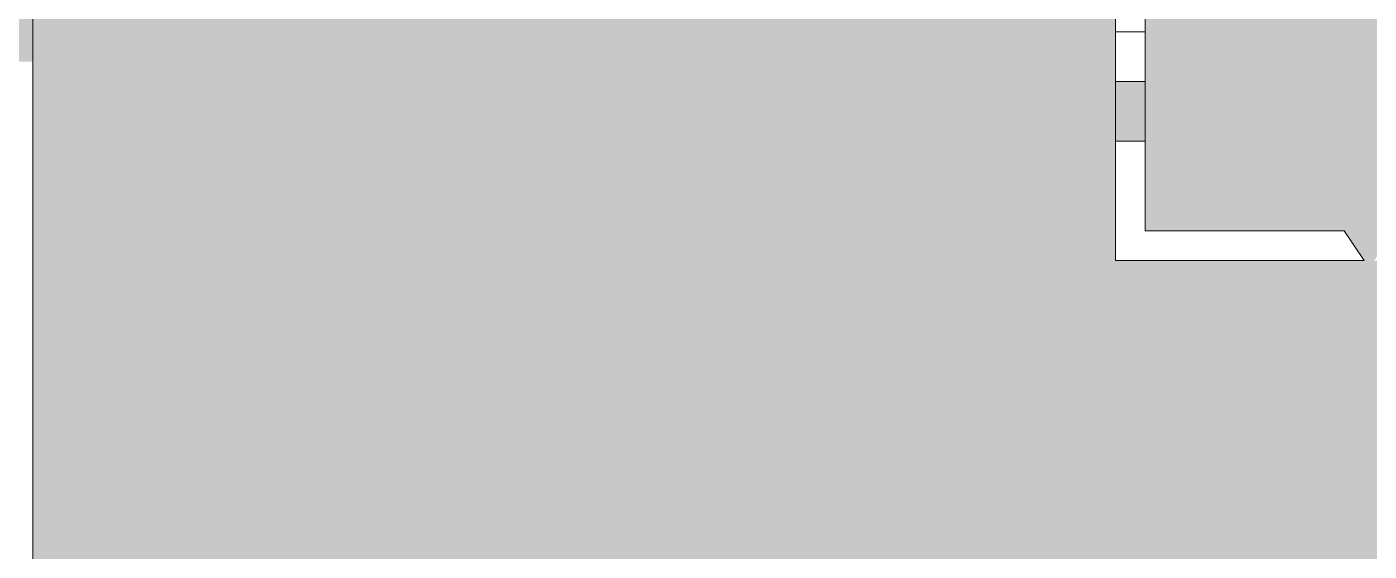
# Model space of a CAD drawing. Header units: millimetres. Extents: x 27500 to 33280, y -10980 to 420.
# Drawn here: x 28994.5 to 29062, y -6177.1 to -6150.8 of the extents above; entities that cross this region are included whole.
import ezdxf

# ---------------------------------------------------------------- set-up
doc = ezdxf.new("R2010")
doc.units = ezdxf.units.MM
for name, color, linetype, lineweight, true_color in [('CQEN_DETAIL', 7, 'Continuous', 5, 0x464d50), ('CQEN_HARDWARE', 7, 'Continuous', 5, 0x848c8f), ('CQEN_PLASTRON', 7, 'Continuous', 5, 0xd2d6d3)]:
    doc.layers.add(name, color=color, linetype=linetype, lineweight=lineweight, true_color=true_color)
doc.layers.add('LAYOUT_PARAMETERS', color=7, linetype='Continuous', plot=False)
doc.styles.add('LAYOUT_CONTACTOR_ARIAL', font='arial.ttf')
doc.styles.get("Standard").update_dxf_attribs({"font": 'arial.ttf'})

# ---------------------------------------------------------------- blocks, each defined once
blk = doc.blocks.new('SX_DYN_PLASTRON_KIT_G001')
at = {"layer": 'CQEN_HARDWARE'}
h = blk.add_hatch(color=256, dxfattribs=at)
h.paths.add_polyline_path([(5.5, 109), (18.712, 109), (18.933, 108.992), (19.153, 108.967), (19.37, 108.927), (19.584, 108.87), (19.793, 108.798), (19.996, 108.711), (20.193, 108.609), (20.381, 108.493), (20.56, 108.363), (20.729, 108.221), (20.887, 108.066), (29.5, 99), (30.4, 99), (30.4, 94), (29.5, 94), (29.5, 54), (30.4, 54), (30.4, 49), (29.5, 49), (20.887, 39.934), (20.729, 39.779), (20.56, 39.637), (20.381, 39.507), (20.193, 39.391), (19.996, 39.289), (19.793, 39.202), (19.584, 39.13), (19.37, 39.073), (19.153, 39.033), (18.933, 39.008), (18.712, 39), (5.5, 39), (5.265, 39.009), (5.031, 39.037), (4.8, 39.083), (4.573, 39.147), (4.352, 39.228), (4.138, 39.327), (3.933, 39.442), (3.737, 39.573), (3.552, 39.719), (3.379, 39.879), (3.219, 40.052), (3.073, 40.237), (2.942, 40.433), (2.827, 40.638), (2.728, 40.852), (2.647, 41.073), (2.583, 41.3), (2.537, 41.531), (2.509, 41.765), (2.5, 42), (2.5, 52.75), (5.397, 52.75), (5.397, 53.5), (4.647, 53.5), (4.647, 63.5), (17, 63.5), (17.235, 63.509), (17.469, 63.537), (17.7, 63.583), (17.927, 63.647), (18.148, 63.728), (18.362, 63.827), (18.567, 63.942), (18.763, 64.073), (18.948, 64.219), (19.121, 64.379), (19.281, 64.552), (19.427, 64.737), (19.558, 64.933), (19.673, 65.138), (19.772, 65.352), (19.853, 65.573), (19.917, 65.8), (19.963, 66.031), (19.991, 66.265), (20, 66.5), (20, 81.5), (19.991, 81.735), (19.963, 81.969), (19.917, 82.2), (19.853, 82.427), (19.772, 82.648), (19.673, 82.862), (19.558, 83.067), (19.427, 83.263), (19.281, 83.448), (19.121, 83.621), (18.948, 83.781), (18.763, 83.927), (18.567, 84.058), (18.362, 84.173), (18.148, 84.272), (17.927, 84.353), (17.7, 84.417), (17.469, 84.463), (17.235, 84.491), (17, 84.5), (4.647, 84.5), (4.647, 94.5), (5.397, 94.5), (5.397, 95.25), (2.5, 95.25), (2.5, 106), (2.509, 106.235), (2.537, 106.469), (2.583, 106.7), (2.647, 106.927), (2.728, 107.148), (2.827, 107.362), (2.942, 107.567), (3.073, 107.763), (3.219, 107.948), (3.379, 108.121), (3.552, 108.281), (3.737, 108.427), (3.933, 108.558), (4.138, 108.673), (4.352, 108.772), (4.573, 108.853), (4.8, 108.917), (5.031, 108.963), (5.265, 108.991)])
h.paths.add_polyline_path([(5.5, 99), (5.514, 98.647), (5.555, 98.296), (5.624, 97.949), (5.72, 97.609), (5.843, 97.278), (5.99, 96.957), (6.163, 96.649), (6.359, 96.355), (6.578, 96.077), (6.818, 95.818), (7.077, 95.578), (7.355, 95.359), (7.649, 95.163), (7.957, 94.99), (8.278, 94.843), (8.609, 94.72), (8.949, 94.624), (9.296, 94.555), (9.647, 94.514), (10, 94.5), (10.353, 94.514), (10.704, 94.555), (11.051, 94.624), (11.391, 94.72), (11.722, 94.843), (12.043, 94.99), (12.351, 95.163), (12.645, 95.359), (12.923, 95.578), (13.182, 95.818), (13.422, 96.077), (13.641, 96.355), (13.837, 96.649), (14.01, 96.957), (14.157, 97.278), (14.28, 97.609), (14.376, 97.949), (14.445, 98.296), (14.486, 98.647), (14.5, 99), (14.486, 99.353), (14.445, 99.704), (14.376, 100.051), (14.28, 100.391), (14.157, 100.722), (14.01, 101.043), (13.837, 101.351), (13.641, 101.645), (13.422, 101.923), (13.182, 102.182), (12.923, 102.422), (12.645, 102.641), (12.351, 102.837), (12.043, 103.01), (11.722, 103.157), (11.391, 103.28), (11.051, 103.376), (10.704, 103.445), (10.353, 103.486), (10, 103.5), (9.647, 103.486), (9.296, 103.445), (8.949, 103.376), (8.609, 103.28), (8.278, 103.157), (7.957, 103.01), (7.649, 102.837), (7.355, 102.641), (7.077, 102.422), (6.818, 102.182), (6.578, 101.923), (6.359, 101.645), (6.163, 101.351), (5.99, 101.043), (5.843, 100.722), (5.72, 100.391), (5.624, 100.051), (5.555, 99.704), (5.514, 99.353)], flags=0)
h.paths.add_polyline_path([(5.5, 49), (5.514, 48.647), (5.555, 48.296), (5.624, 47.949), (5.72, 47.609), (5.843, 47.278), (5.99, 46.957), (6.163, 46.649), (6.359, 46.355), (6.578, 46.077), (6.818, 45.818), (7.077, 45.578), (7.355, 45.359), (7.649, 45.163), (7.957, 44.99), (8.278, 44.843), (8.609, 44.72), (8.949, 44.624), (9.296, 44.555), (9.647, 44.514), (10, 44.5), (10.353, 44.514), (10.704, 44.555), (11.051, 44.624), (11.391, 44.72), (11.722, 44.843), (12.043, 44.99), (12.351, 45.163), (12.645, 45.359), (12.923, 45.578), (13.182, 45.818), (13.422, 46.077), (13.641, 46.355), (13.837, 46.649), (14.01, 46.957), (14.157, 47.278), (14.28, 47.609), (14.376, 47.949), (14.445, 48.296), (14.486, 48.647), (14.5, 49), (14.486, 49.353), (14.445, 49.704), (14.376, 50.051), (14.28, 50.391), (14.157, 50.722), (14.01, 51.043), (13.837, 51.351), (13.641, 51.645), (13.422, 51.923), (13.182, 52.182), (12.923, 52.422), (12.645, 52.641), (12.351, 52.837), (12.043, 53.01), (11.722, 53.157), (11.391, 53.28), (11.051, 53.376), (10.704, 53.445), (10.353, 53.486), (10, 53.5), (9.647, 53.486), (9.296, 53.445), (8.949, 53.376), (8.609, 53.28), (8.278, 53.157), (7.957, 53.01), (7.649, 52.837), (7.355, 52.641), (7.077, 52.422), (6.818, 52.182), (6.578, 51.923), (6.359, 51.645), (6.163, 51.351), (5.99, 51.043), (5.843, 50.722), (5.72, 50.391), (5.624, 50.051), (5.555, 49.704), (5.514, 49.353)], flags=0)
h = blk.add_hatch(color=256, dxfattribs=at)
h.paths.add_polyline_path([(29.5, 99), (20.887, 108.066), (20.729, 108.221), (20.56, 108.363), (20.381, 108.493), (20.193, 108.609), (19.996, 108.711), (19.793, 108.798), (19.584, 108.87), (19.37, 108.927), (19.153, 108.967), (18.933, 108.992), (18.712, 109), (5.5, 109), (5.265, 108.991), (5.031, 108.963), (4.8, 108.917), (4.573, 108.853), (4.352, 108.772), (4.138, 108.673), (3.933, 108.558), (3.737, 108.427), (3.552, 108.281), (3.379, 108.121), (3.219, 107.948), (3.073, 107.763), (2.942, 107.567), (2.827, 107.362), (2.728, 107.148), (2.647, 106.927), (2.583, 106.7), (2.537, 106.469), (2.509, 106.235), (2.5, 106), (2.5, 95.25), (5.397, 95.25), (5.397, 94.5), (4.647, 94.5), (4.647, 84.5), (17, 84.5), (17.235, 84.491), (17.469, 84.463), (17.7, 84.417), (17.927, 84.353), (18.148, 84.272), (18.362, 84.173), (18.567, 84.058), (18.763, 83.927), (18.948, 83.781), (19.121, 83.621), (19.281, 83.448), (19.427, 83.263), (19.558, 83.067), (19.673, 82.862), (19.772, 82.648), (19.853, 82.427), (19.917, 82.2), (19.963, 81.969), (19.991, 81.735), (20, 81.5), (20, 66.5), (19.991, 66.265), (19.963, 66.031), (19.917, 65.8), (19.853, 65.573), (19.772, 65.352), (19.673, 65.138), (19.558, 64.933), (19.427, 64.737), (19.281, 64.552), (19.121, 64.379), (18.948, 64.219), (18.763, 64.073), (18.567, 63.942), (18.362, 63.827), (18.148, 63.728), (17.927, 63.647), (17.7, 63.583), (17.469, 63.537), (17.235, 63.509), (17, 63.5), (4.647, 63.5), (4.647, 53.5), (5.397, 53.5), (5.397, 52.75), (2.5, 52.75), (2.5, 42), (2.509, 41.765), (2.537, 41.531), (2.583, 41.3), (2.647, 41.073), (2.728, 40.852), (2.827, 40.638), (2.942, 40.433), (3.073, 40.237), (3.219, 40.052), (3.379, 39.879), (3.552, 39.719), (3.737, 39.573), (3.933, 39.442), (4.138, 39.327), (4.352, 39.228), (4.573, 39.147), (4.8, 39.083), (5.031, 39.037), (5.265, 39.009), (5.5, 39), (18.712, 39), (18.933, 39.008), (19.153, 39.033), (19.37, 39.073), (19.584, 39.13), (19.793, 39.202), (19.996, 39.289), (20.193, 39.391), (20.381, 39.507), (20.56, 39.637), (20.729, 39.779), (20.887, 39.934), (29.5, 49), (30.4, 49), (30.4, 54), (29.5, 54), (29.5, 94), (30.4, 94), (30.4, 99)])
h.paths.add_polyline_path([(14.5, 99), (14.486, 98.647), (14.445, 98.296), (14.376, 97.949), (14.28, 97.609), (14.157, 97.278), (14.01, 96.957), (13.837, 96.649), (13.641, 96.355), (13.422, 96.077), (13.182, 95.818), (12.923, 95.578), (12.645, 95.359), (12.351, 95.163), (12.043, 94.99), (11.722, 94.843), (11.391, 94.72), (11.051, 94.624), (10.704, 94.555), (10.353, 94.514), (10, 94.5), (9.647, 94.514), (9.296, 94.555), (8.949, 94.624), (8.609, 94.72), (8.278, 94.843), (7.957, 94.99), (7.649, 95.163), (7.355, 95.359), (7.077, 95.578), (6.818, 95.818), (6.578, 96.077), (6.359, 96.355), (6.163, 96.649), (5.99, 96.957), (5.843, 97.278), (5.72, 97.609), (5.624, 97.949), (5.555, 98.296), (5.514, 98.647), (5.5, 99), (5.514, 99.353), (5.555, 99.704), (5.624, 100.051), (5.72, 100.391), (5.843, 100.722), (5.99, 101.043), (6.163, 101.351), (6.359, 101.645), (6.578, 101.923), (6.818, 102.182), (7.077, 102.422), (7.355, 102.641), (7.649, 102.837), (7.957, 103.01), (8.278, 103.157), (8.609, 103.28), (8.949, 103.376), (9.296, 103.445), (9.647, 103.486), (10, 103.5), (10.353, 103.486), (10.704, 103.445), (11.051, 103.376), (11.391, 103.28), (11.722, 103.157), (12.043, 103.01), (12.351, 102.837), (12.645, 102.641), (12.923, 102.422), (13.182, 102.182), (13.422, 101.923), (13.641, 101.645), (13.837, 101.351), (14.01, 101.043), (14.157, 100.722), (14.28, 100.391), (14.376, 100.051), (14.445, 99.704), (14.486, 99.353)], flags=0)
h.paths.add_polyline_path([(14.5, 49), (14.486, 48.647), (14.445, 48.296), (14.376, 47.949), (14.28, 47.609), (14.157, 47.278), (14.01, 46.957), (13.837, 46.649), (13.641, 46.355), (13.422, 46.077), (13.182, 45.818), (12.923, 45.578), (12.645, 45.359), (12.351, 45.163), (12.043, 44.99), (11.722, 44.843), (11.391, 44.72), (11.051, 44.624), (10.704, 44.555), (10.353, 44.514), (10, 44.5), (9.647, 44.514), (9.296, 44.555), (8.949, 44.624), (8.609, 44.72), (8.278, 44.843), (7.957, 44.99), (7.649, 45.163), (7.355, 45.359), (7.077, 45.578), (6.818, 45.818), (6.578, 46.077), (6.359, 46.355), (6.163, 46.649), (5.99, 46.957), (5.843, 47.278), (5.72, 47.609), (5.624, 47.949), (5.555, 48.296), (5.514, 48.647), (5.5, 49), (5.514, 49.353), (5.555, 49.704), (5.624, 50.051), (5.72, 50.391), (5.843, 50.722), (5.99, 51.043), (6.163, 51.351), (6.359, 51.645), (6.578, 51.923), (6.818, 52.182), (7.077, 52.422), (7.355, 52.641), (7.649, 52.837), (7.957, 53.01), (8.278, 53.157), (8.609, 53.28), (8.949, 53.376), (9.296, 53.445), (9.647, 53.486), (10, 53.5), (10.353, 53.486), (10.704, 53.445), (11.051, 53.376), (11.391, 53.28), (11.722, 53.157), (12.043, 53.01), (12.351, 52.837), (12.645, 52.641), (12.923, 52.422), (13.182, 52.182), (13.422, 51.923), (13.641, 51.645), (13.837, 51.351), (14.01, 51.043), (14.157, 50.722), (14.28, 50.391), (14.376, 50.051), (14.445, 49.704), (14.486, 49.353)], flags=0)
for points in [[(32.5, 52), (32.5, 96), (31, 96), (31, 52)], [(880.253, 59.5), (880.253, 56.5), (5.253, 56.5), (5.253, 59.5)], [(880.253, 56.5), (880.253, 59.5), (5.253, 59.5), (5.253, 56.5)], [(31, 59), (32.5, 59), (32.5, 54), (31, 54)], [(6.406, 55), (4.87, 55), (4.87, 54.55), (6.588, 54.55), (6.552, 54.6), (6.519, 54.652), (6.491, 54.706), (6.466, 54.762), (6.445, 54.82), (6.428, 54.879), (6.414, 54.939)], [(13.412, 54.55), (15.13, 54.55), (15.13, 55), (13.594, 55), (13.586, 54.939), (13.572, 54.879), (13.555, 54.82), (13.534, 54.762), (13.509, 54.706), (13.481, 54.652), (13.448, 54.6)], [(5.738, 45.052), (5.738, 52.948), (4.362, 53.8), (4.125, 53.8), (4.125, 44.2), (4.362, 44.2)], [(14.263, 52.948), (14.263, 45.052), (15.638, 44.2), (15.875, 44.2), (15.875, 53.8), (15.638, 53.8)], [(5.738, 52.876), (5.738, 45.124), (3.9, 45.124), (3.9, 52.876)], [(3.9, 52.85), (3.9, 45.15), (5.738, 45.15), (5.738, 52.85)], [(16.1, 52.876), (16.1, 45.124), (14.263, 45.124), (14.263, 52.876)], [(14.263, 52.85), (14.263, 45.15), (16.1, 45.15), (16.1, 52.85)], [(9.731, 51.431), (9.923, 51.444), (10.115, 51.443), (10.306, 51.426), (10.496, 51.395), (10.682, 51.348), (10.864, 51.288), (11.041, 51.213), (11.211, 51.124), (11.374, 51.023), (11.529, 50.909), (11.674, 50.783), (11.809, 50.646), (11.932, 50.499), (12.044, 50.343), (12.143, 50.178), (12.229, 50.007), (12.301, 49.829), (12.359, 49.646), (12.402, 49.458), (12.431, 49.269), (12.444, 49.077), (12.443, 48.885), (12.426, 48.694), (12.395, 48.504), (12.348, 48.318), (12.288, 48.136), (12.213, 47.959), (12.124, 47.789), (12.023, 47.626), (11.909, 47.471), (11.783, 47.326), (11.646, 47.191), (11.499, 47.068), (11.343, 46.956), (11.178, 46.857), (11.007, 46.771), (10.829, 46.699), (10.646, 46.641), (10.458, 46.598), (10.269, 46.569), (10.077, 46.556), (9.885, 46.557), (9.694, 46.574), (9.504, 46.605), (9.318, 46.652), (9.136, 46.712), (8.959, 46.787), (8.789, 46.876), (8.626, 46.977), (8.471, 47.091), (8.326, 47.217), (8.191, 47.354), (8.068, 47.501), (7.956, 47.657), (7.857, 47.822), (7.771, 47.993), (7.699, 48.171), (7.641, 48.354), (7.598, 48.542), (7.569, 48.731), (7.556, 48.923), (7.557, 49.115), (7.574, 49.306), (7.605, 49.496), (7.652, 49.682), (7.712, 49.864), (7.787, 50.041), (7.876, 50.211), (7.977, 50.374), (8.091, 50.529), (8.217, 50.674), (8.354, 50.809), (8.501, 50.932), (8.657, 51.044), (8.822, 51.143), (8.993, 51.229), (9.171, 51.301), (9.354, 51.359), (9.542, 51.402)], [(6.588, 43.45), (4.87, 43.45), (4.87, 43), (6.406, 43), (6.414, 43.061), (6.428, 43.121), (6.445, 43.18), (6.466, 43.238), (6.491, 43.294), (6.519, 43.348), (6.552, 43.4)], [(13.594, 43), (15.13, 43), (15.13, 43.45), (13.412, 43.45), (13.448, 43.4), (13.481, 43.348), (13.509, 43.294), (13.534, 43.238), (13.555, 43.18), (13.572, 43.121), (13.586, 43.061)]]:
    blk.add_hatch(color=256, dxfattribs=at).paths.add_polyline_path(points)
h = blk.add_hatch(color=256, dxfattribs=at)
h.paths.add_polyline_path([(21.253, 85.2), (21.253, 62.8), (21.246, 62.62), (21.225, 62.44), (21.19, 62.263), (21.141, 62.089), (21.078, 61.92), (21.003, 61.756), (20.914, 61.598), (20.814, 61.448), (20.702, 61.306), (20.58, 61.174), (20.447, 61.051), (20.305, 60.939), (20.155, 60.839), (19.997, 60.751), (19.833, 60.675), (19.664, 60.613), (19.49, 60.564), (19.313, 60.528), (19.134, 60.507), (18.953, 60.5), (-4.647, 60.5), (-4.647, 87.5), (18.953, 87.5), (19.134, 87.493), (19.313, 87.472), (19.49, 87.436), (19.664, 87.387), (19.833, 87.325), (19.997, 87.249), (20.155, 87.161), (20.305, 87.061), (20.447, 86.949), (20.58, 86.826), (20.702, 86.694), (20.814, 86.552), (20.914, 86.402), (21.003, 86.244), (21.078, 86.08), (21.141, 85.911), (21.19, 85.737), (21.225, 85.56), (21.246, 85.38)])
h.paths.add_polyline_path([(13.253, 77.5), (12.979, 77.489), (12.706, 77.457), (12.436, 77.403), (12.172, 77.329), (11.914, 77.234), (11.664, 77.119), (11.425, 76.984), (11.196, 76.832), (10.98, 76.661), (10.778, 76.475), (10.592, 76.273), (10.422, 76.057), (10.269, 75.829), (10.135, 75.589), (10.02, 75.339), (9.925, 75.082), (9.85, 74.817), (9.796, 74.548), (9.764, 74.275), (9.753, 74), (9.764, 73.725), (9.796, 73.452), (9.85, 73.183), (9.925, 72.918), (10.02, 72.661), (10.135, 72.411), (10.269, 72.171), (10.422, 71.943), (10.592, 71.727), (10.778, 71.525), (10.98, 71.339), (11.196, 71.168), (11.425, 71.016), (11.664, 70.881), (11.914, 70.766), (12.172, 70.671), (12.436, 70.597), (12.706, 70.543), (12.979, 70.511), (13.253, 70.5), (13.528, 70.511), (13.801, 70.543), (14.07, 70.597), (14.335, 70.671), (14.593, 70.766), (14.842, 70.881), (15.082, 71.016), (15.311, 71.168), (15.526, 71.339), (15.728, 71.525), (15.915, 71.727), (16.085, 71.943), (16.238, 72.171), (16.372, 72.411), (16.487, 72.661), (16.582, 72.918), (16.657, 73.183), (16.71, 73.452), (16.743, 73.725), (16.753, 74), (16.743, 74.275), (16.71, 74.548), (16.657, 74.817), (16.582, 75.082), (16.487, 75.339), (16.372, 75.589), (16.238, 75.829), (16.085, 76.057), (15.915, 76.273), (15.728, 76.475), (15.526, 76.661), (15.311, 76.832), (15.082, 76.984), (14.842, 77.119), (14.593, 77.234), (14.335, 77.329), (14.07, 77.403), (13.801, 77.457), (13.528, 77.489)], flags=0)
h = blk.add_hatch(color=256, dxfattribs=at)
h.paths.add_polyline_path([(-4.647, 60.5), (18.953, 60.5), (19.134, 60.507), (19.313, 60.528), (19.49, 60.564), (19.664, 60.613), (19.833, 60.675), (19.997, 60.751), (20.155, 60.839), (20.305, 60.939), (20.447, 61.051), (20.58, 61.174), (20.702, 61.306), (20.814, 61.448), (20.914, 61.598), (21.003, 61.756), (21.078, 61.92), (21.141, 62.089), (21.19, 62.263), (21.225, 62.44), (21.246, 62.62), (21.253, 62.8), (21.253, 85.2), (21.246, 85.38), (21.225, 85.56), (21.19, 85.737), (21.141, 85.911), (21.078, 86.08), (21.003, 86.244), (20.914, 86.402), (20.814, 86.552), (20.702, 86.694), (20.58, 86.826), (20.447, 86.949), (20.305, 87.061), (20.155, 87.161), (19.997, 87.249), (19.833, 87.325), (19.664, 87.387), (19.49, 87.436), (19.313, 87.472), (19.134, 87.493), (18.953, 87.5), (-4.647, 87.5)])
h.paths.add_polyline_path([(13.253, 77.5), (13.528, 77.489), (13.801, 77.457), (14.07, 77.403), (14.335, 77.329), (14.593, 77.234), (14.842, 77.119), (15.082, 76.984), (15.311, 76.832), (15.526, 76.661), (15.728, 76.475), (15.915, 76.273), (16.085, 76.057), (16.238, 75.829), (16.372, 75.589), (16.487, 75.339), (16.582, 75.082), (16.657, 74.817), (16.71, 74.548), (16.743, 74.275), (16.753, 74), (16.743, 73.725), (16.71, 73.452), (16.657, 73.183), (16.582, 72.918), (16.487, 72.661), (16.372, 72.411), (16.238, 72.171), (16.085, 71.943), (15.915, 71.727), (15.728, 71.525), (15.526, 71.339), (15.311, 71.168), (15.082, 71.016), (14.842, 70.881), (14.593, 70.766), (14.335, 70.671), (14.07, 70.597), (13.801, 70.543), (13.528, 70.511), (13.253, 70.5), (12.979, 70.511), (12.706, 70.543), (12.436, 70.597), (12.172, 70.671), (11.914, 70.766), (11.664, 70.881), (11.425, 71.016), (11.196, 71.168), (10.98, 71.339), (10.778, 71.525), (10.592, 71.727), (10.422, 71.943), (10.269, 72.171), (10.135, 72.411), (10.02, 72.661), (9.925, 72.918), (9.85, 73.183), (9.796, 73.452), (9.764, 73.725), (9.753, 74), (9.764, 74.275), (9.796, 74.548), (9.85, 74.817), (9.925, 75.082), (10.02, 75.339), (10.135, 75.589), (10.269, 75.829), (10.422, 76.057), (10.592, 76.273), (10.778, 76.475), (10.98, 76.661), (11.196, 76.832), (11.425, 76.984), (11.664, 77.119), (11.914, 77.234), (12.172, 77.329), (12.436, 77.403), (12.706, 77.457), (12.979, 77.489)], flags=0)
h = blk.add_hatch(color=256, dxfattribs=at)
h.paths.add_polyline_path([(10.635, 43.25), (11.085, 43.318), (11.527, 43.42), (11.96, 43.557), (12.381, 43.728), (12.787, 43.931), (13.177, 44.165), (13.546, 44.429), (13.894, 44.722), (14.217, 45.04), (14.515, 45.383), (14.785, 45.749), (15.025, 46.134), (15.235, 46.537), (15.412, 46.956), (15.555, 47.387), (15.665, 47.827), (15.739, 48.276), (15.779, 48.728), (15.782, 49.182), (15.75, 49.635), (15.682, 50.085), (15.58, 50.527), (15.443, 50.96), (15.272, 51.381), (15.069, 51.787), (14.835, 52.177), (14.571, 52.546), (14.278, 52.894), (13.96, 53.217), (13.617, 53.515), (13.251, 53.785), (12.866, 54.025), (12.463, 54.235), (12.044, 54.412), (11.613, 54.555), (11.173, 54.665), (10.724, 54.739), (10.272, 54.779), (9.818, 54.782), (9.365, 54.75), (8.915, 54.682), (8.473, 54.58), (8.04, 54.443), (7.619, 54.272), (7.213, 54.069), (6.823, 53.835), (6.454, 53.571), (6.106, 53.278), (5.783, 52.96), (5.485, 52.617), (5.215, 52.251), (4.975, 51.866), (4.765, 51.463), (4.588, 51.044), (4.445, 50.613), (4.335, 50.173), (4.261, 49.724), (4.221, 49.272), (4.218, 48.818), (4.25, 48.365), (4.318, 47.915), (4.42, 47.473), (4.557, 47.04), (4.728, 46.619), (4.931, 46.213), (5.165, 45.823), (5.429, 45.454), (5.722, 45.106), (6.04, 44.783), (6.383, 44.485), (6.749, 44.215), (7.134, 43.975), (7.537, 43.765), (7.956, 43.588), (8.387, 43.445), (8.827, 43.335), (9.276, 43.261), (9.728, 43.221), (10.182, 43.218)])
h.paths.add_polyline_path([(12.783, 49.308), (12.774, 49.261), (12.739, 49.21), (12.682, 49.156), (12.607, 49.097), (12.518, 49.033), (12.418, 48.964), (12.311, 48.888), (12.2, 48.807), (12.09, 48.719), (11.984, 48.624), (11.886, 48.521), (11.8, 48.41), (11.729, 48.291), (11.677, 48.164), (11.643, 48.029), (11.625, 47.889), (11.62, 47.747), (11.624, 47.605), (11.636, 47.465), (11.652, 47.331), (11.669, 47.204), (11.686, 47.087), (11.697, 46.982), (11.702, 46.892), (11.697, 46.819), (11.678, 46.767), (11.645, 46.736), (11.594, 46.728), (11.528, 46.739), (11.448, 46.765), (11.355, 46.805), (11.252, 46.853), (11.139, 46.906), (11.017, 46.962), (10.89, 47.016), (10.757, 47.065), (10.62, 47.106), (10.482, 47.135), (10.343, 47.149), (10.205, 47.145), (10.069, 47.119), (9.937, 47.075), (9.808, 47.016), (9.684, 46.947), (9.565, 46.87), (9.452, 46.789), (9.346, 46.708), (9.247, 46.631), (9.157, 46.562), (9.075, 46.503), (9.002, 46.46), (8.94, 46.434), (8.889, 46.431), (8.85, 46.454), (8.82, 46.502), (8.799, 46.571), (8.784, 46.66), (8.773, 46.765), (8.763, 46.883), (8.752, 47.011), (8.738, 47.145), (8.719, 47.284), (8.693, 47.424), (8.657, 47.561), (8.609, 47.694), (8.546, 47.818), (8.468, 47.931), (8.372, 48.032), (8.264, 48.121), (8.146, 48.2), (8.022, 48.269), (7.895, 48.331), (7.77, 48.387), (7.649, 48.437), (7.536, 48.482), (7.434, 48.525), (7.348, 48.566), (7.281, 48.607), (7.236, 48.649), (7.217, 48.692), (7.226, 48.739), (7.261, 48.79), (7.318, 48.844), (7.393, 48.903), (7.482, 48.967), (7.582, 49.036), (7.689, 49.112), (7.8, 49.193), (7.91, 49.281), (8.016, 49.376), (8.114, 49.479), (8.2, 49.59), (8.271, 49.709), (8.323, 49.836), (8.357, 49.971), (8.375, 50.111), (8.38, 50.253), (8.376, 50.395), (8.364, 50.535), (8.348, 50.669), (8.331, 50.796), (8.314, 50.913), (8.303, 51.018), (8.298, 51.108), (8.303, 51.181), (8.322, 51.233), (8.355, 51.264), (8.406, 51.272), (8.472, 51.261), (8.552, 51.235), (8.645, 51.195), (8.748, 51.147), (8.861, 51.094), (8.983, 51.038), (9.11, 50.984), (9.243, 50.935), (9.38, 50.894), (9.518, 50.865), (9.657, 50.851), (9.795, 50.855), (9.931, 50.881), (10.063, 50.925), (10.192, 50.984), (10.316, 51.053), (10.435, 51.13), (10.548, 51.211), (10.654, 51.292), (10.753, 51.369), (10.843, 51.438), (10.925, 51.497), (10.998, 51.54), (11.06, 51.566), (11.111, 51.569), (11.15, 51.546), (11.18, 51.498), (11.201, 51.429), (11.216, 51.34), (11.227, 51.235), (11.237, 51.117), (11.248, 50.989), (11.262, 50.855), (11.281, 50.716), (11.307, 50.576), (11.343, 50.439), (11.391, 50.306), (11.454, 50.182), (11.532, 50.069), (11.628, 49.968), (11.736, 49.879), (11.854, 49.8), (11.978, 49.731), (12.105, 49.669), (12.23, 49.613), (12.351, 49.563), (12.464, 49.518), (12.566, 49.475), (12.652, 49.434), (12.719, 49.393), (12.764, 49.351)], flags=0)
h = blk.add_hatch(color=256, dxfattribs=at)
h.paths.add_polyline_path([(6.705, 43.575), (4.87, 43.575), (4.87, 43.705), (4.868, 43.744), (4.864, 43.782), (4.856, 43.82), (4.846, 43.857), (4.833, 43.894), (4.817, 43.929), (4.798, 43.963), (4.776, 43.995), (4.752, 44.025), (4.726, 44.054), (4.698, 44.08), (4.668, 44.104), (4.636, 44.126), (4.602, 44.145), (4.567, 44.161), (4.531, 44.175), (4.494, 44.186), (4.456, 44.193), (4.417, 44.198), (4.417, 53.802), (4.456, 53.807), (4.494, 53.814), (4.531, 53.825), (4.567, 53.839), (4.602, 53.855), (4.636, 53.874), (4.668, 53.896), (4.698, 53.92), (4.726, 53.946), (4.752, 53.975), (4.776, 54.005), (4.798, 54.037), (4.817, 54.071), (4.833, 54.106), (4.846, 54.143), (4.856, 54.18), (4.864, 54.218), (4.868, 54.256), (4.87, 54.295), (4.87, 54.425), (6.705, 54.425), (6.755, 54.384), (6.808, 54.346), (6.864, 54.313), (6.922, 54.283), (6.982, 54.258), (7.043, 54.237), (7.106, 54.221), (7.17, 54.209), (7.235, 54.202), (7.3, 54.2), (7.369, 54.203), (7.438, 54.211), (7.505, 54.224), (7.572, 54.242), (7.637, 54.265), (7.7, 54.294), (7.761, 54.327), (7.819, 54.364), (7.873, 54.406), (7.925, 54.452), (7.973, 54.502), (8.017, 54.555), (8.056, 54.612), (8.091, 54.671), (8.122, 54.733), (8.137, 54.764), (8.155, 54.794), (8.175, 54.822), (8.197, 54.849), (8.22, 54.874), (8.246, 54.897), (8.274, 54.918), (8.303, 54.937), (8.333, 54.953), (8.364, 54.967), (8.397, 54.979), (8.43, 54.988), (8.464, 54.995), (8.498, 54.999), (8.533, 55), (11.467, 55), (11.502, 54.999), (11.536, 54.995), (11.57, 54.988), (11.603, 54.979), (11.636, 54.967), (11.667, 54.953), (11.697, 54.937), (11.726, 54.918), (11.754, 54.897), (11.78, 54.874), (11.803, 54.849), (11.825, 54.822), (11.845, 54.794), (11.863, 54.764), (11.878, 54.733), (11.909, 54.671), (11.944, 54.612), (11.983, 54.555), (12.027, 54.502), (12.075, 54.452), (12.127, 54.406), (12.181, 54.364), (12.239, 54.327), (12.3, 54.294), (12.363, 54.265), (12.428, 54.242), (12.495, 54.224), (12.562, 54.211), (12.631, 54.203), (12.7, 54.2), (12.765, 54.202), (12.83, 54.209), (12.894, 54.221), (12.957, 54.237), (13.018, 54.258), (13.078, 54.283), (13.136, 54.313), (13.192, 54.346), (13.245, 54.384), (13.295, 54.425), (15.13, 54.425), (15.13, 54.295), (15.132, 54.256), (15.136, 54.218), (15.144, 54.18), (15.154, 54.143), (15.167, 54.106), (15.183, 54.071), (15.202, 54.037), (15.224, 54.005), (15.248, 53.975), (15.274, 53.946), (15.302, 53.92), (15.332, 53.896), (15.364, 53.874), (15.398, 53.855), (15.433, 53.839), (15.469, 53.825), (15.506, 53.814), (15.544, 53.807), (15.583, 53.802), (15.583, 44.198), (15.544, 44.193), (15.506, 44.186), (15.469, 44.175), (15.433, 44.161), (15.398, 44.145), (15.364, 44.126), (15.332, 44.104), (15.302, 44.08), (15.274, 44.054), (15.248, 44.025), (15.224, 43.995), (15.202, 43.963), (15.183, 43.929), (15.167, 43.894), (15.154, 43.857), (15.144, 43.82), (15.136, 43.782), (15.132, 43.744), (15.13, 43.705), (15.13, 43.575), (13.295, 43.575), (13.241, 43.619), (13.183, 43.659), (13.122, 43.695), (13.059, 43.725), (12.994, 43.751), (12.926, 43.771), (12.858, 43.786), (12.788, 43.796), (12.718, 43.8), (12.648, 43.798), (12.578, 43.792), (12.509, 43.779), (12.441, 43.762), (12.374, 43.739), (12.31, 43.711), (12.248, 43.678), (12.188, 43.64), (12.132, 43.598), (12.079, 43.552), (12.031, 43.501), (11.986, 43.447), (11.945, 43.39), (11.909, 43.33), (11.878, 43.267), (11.863, 43.236), (11.845, 43.206), (11.825, 43.178), (11.803, 43.151), (11.78, 43.126), (11.754, 43.103), (11.726, 43.082), (11.697, 43.063), (11.667, 43.047), (11.636, 43.033), (11.603, 43.021), (11.57, 43.012), (11.536, 43.005), (11.502, 43.001), (11.467, 43), (8.533, 43), (8.498, 43.001), (8.464, 43.005), (8.43, 43.012), (8.397, 43.021), (8.364, 43.033), (8.333, 43.047), (8.303, 43.063), (8.274, 43.082), (8.246, 43.103), (8.22, 43.126), (8.197, 43.151), (8.175, 43.178), (8.155, 43.206), (8.137, 43.236), (8.122, 43.267), (8.091, 43.33), (8.055, 43.39), (8.014, 43.447), (7.969, 43.501), (7.921, 43.552), (7.868, 43.598), (7.812, 43.64), (7.752, 43.678), (7.69, 43.711), (7.626, 43.739), (7.559, 43.762), (7.491, 43.779), (7.422, 43.792), (7.352, 43.798), (7.282, 43.8), (7.212, 43.796), (7.142, 43.786), (7.074, 43.771), (7.006, 43.751), (6.941, 43.725), (6.878, 43.695), (6.817, 43.659), (6.759, 43.619)])
h.paths.add_polyline_path([(10, 52.3), (9.741, 52.29), (9.484, 52.259), (9.23, 52.209), (8.98, 52.138), (8.737, 52.049), (8.502, 51.94), (8.276, 51.814), (8.06, 51.67), (7.857, 51.509), (7.667, 51.333), (7.491, 51.143), (7.33, 50.94), (7.186, 50.724), (7.06, 50.498), (6.951, 50.263), (6.862, 50.02), (6.791, 49.77), (6.741, 49.516), (6.71, 49.259), (6.7, 49), (6.71, 48.741), (6.741, 48.484), (6.791, 48.23), (6.862, 47.98), (6.951, 47.737), (7.06, 47.502), (7.186, 47.276), (7.33, 47.06), (7.491, 46.857), (7.667, 46.667), (7.857, 46.491), (8.06, 46.33), (8.276, 46.186), (8.502, 46.06), (8.737, 45.951), (8.98, 45.862), (9.23, 45.791), (9.484, 45.741), (9.741, 45.71), (10, 45.7), (10.259, 45.71), (10.516, 45.741), (10.77, 45.791), (11.02, 45.862), (11.263, 45.951), (11.498, 46.06), (11.724, 46.186), (11.94, 46.33), (12.143, 46.491), (12.333, 46.667), (12.509, 46.857), (12.67, 47.06), (12.814, 47.276), (12.94, 47.502), (13.049, 47.737), (13.138, 47.98), (13.209, 48.23), (13.259, 48.484), (13.29, 48.741), (13.3, 49), (13.29, 49.259), (13.259, 49.516), (13.209, 49.77), (13.138, 50.02), (13.049, 50.263), (12.94, 50.498), (12.814, 50.724), (12.67, 50.94), (12.509, 51.143), (12.333, 51.333), (12.143, 51.509), (11.94, 51.67), (11.724, 51.814), (11.498, 51.94), (11.263, 52.049), (11.02, 52.138), (10.77, 52.209), (10.516, 52.259), (10.259, 52.29)], flags=0)
h = blk.add_hatch(color=256, dxfattribs=at)
h.paths.add_polyline_path([(4.417, 44.198), (4.456, 44.193), (4.494, 44.186), (4.531, 44.175), (4.567, 44.161), (4.602, 44.145), (4.636, 44.126), (4.668, 44.104), (4.698, 44.08), (4.726, 44.054), (4.752, 44.025), (4.776, 43.995), (4.798, 43.963), (4.817, 43.929), (4.833, 43.894), (4.846, 43.857), (4.856, 43.82), (4.864, 43.782), (4.868, 43.744), (4.87, 43.705), (4.87, 43.575), (6.705, 43.575), (6.759, 43.619), (6.817, 43.659), (6.878, 43.695), (6.941, 43.725), (7.006, 43.751), (7.074, 43.771), (7.142, 43.786), (7.212, 43.796), (7.282, 43.8), (7.352, 43.798), (7.422, 43.792), (7.491, 43.779), (7.559, 43.762), (7.626, 43.739), (7.69, 43.711), (7.752, 43.678), (7.812, 43.64), (7.868, 43.598), (7.921, 43.552), (7.969, 43.501), (8.014, 43.447), (8.055, 43.39), (8.091, 43.33), (8.122, 43.267), (8.137, 43.236), (8.155, 43.206), (8.175, 43.178), (8.197, 43.151), (8.22, 43.126), (8.246, 43.103), (8.274, 43.082), (8.303, 43.063), (8.333, 43.047), (8.364, 43.033), (8.397, 43.021), (8.43, 43.012), (8.464, 43.005), (8.498, 43.001), (8.533, 43), (11.467, 43), (11.502, 43.001), (11.536, 43.005), (11.57, 43.012), (11.603, 43.021), (11.636, 43.033), (11.667, 43.047), (11.697, 43.063), (11.726, 43.082), (11.754, 43.103), (11.78, 43.126), (11.803, 43.151), (11.825, 43.178), (11.845, 43.206), (11.863, 43.236), (11.878, 43.267), (11.909, 43.33), (11.945, 43.39), (11.986, 43.447), (12.031, 43.501), (12.079, 43.552), (12.132, 43.598), (12.188, 43.64), (12.248, 43.678), (12.31, 43.711), (12.374, 43.739), (12.441, 43.762), (12.509, 43.779), (12.578, 43.792), (12.648, 43.798), (12.718, 43.8), (12.788, 43.796), (12.858, 43.786), (12.926, 43.771), (12.994, 43.751), (13.059, 43.725), (13.122, 43.695), (13.183, 43.659), (13.241, 43.619), (13.295, 43.575), (15.13, 43.575), (15.13, 43.705), (15.132, 43.744), (15.136, 43.782), (15.144, 43.82), (15.154, 43.857), (15.167, 43.894), (15.183, 43.929), (15.202, 43.963), (15.224, 43.995), (15.248, 44.025), (15.274, 44.054), (15.302, 44.08), (15.332, 44.104), (15.364, 44.126), (15.398, 44.145), (15.433, 44.161), (15.469, 44.175), (15.506, 44.186), (15.544, 44.193), (15.583, 44.198), (15.583, 53.802), (15.544, 53.807), (15.506, 53.814), (15.469, 53.825), (15.433, 53.839), (15.398, 53.855), (15.364, 53.874), (15.332, 53.896), (15.302, 53.92), (15.274, 53.946), (15.248, 53.975), (15.224, 54.005), (15.202, 54.037), (15.183, 54.071), (15.167, 54.106), (15.154, 54.143), (15.144, 54.18), (15.136, 54.218), (15.132, 54.256), (15.13, 54.295), (15.13, 54.425), (13.295, 54.425), (13.245, 54.384), (13.192, 54.346), (13.136, 54.313), (13.078, 54.283), (13.018, 54.258), (12.957, 54.237), (12.894, 54.221), (12.83, 54.209), (12.765, 54.202), (12.7, 54.2), (12.631, 54.203), (12.562, 54.211), (12.495, 54.224), (12.428, 54.242), (12.363, 54.265), (12.3, 54.294), (12.239, 54.327), (12.181, 54.364), (12.127, 54.406), (12.075, 54.452), (12.027, 54.502), (11.983, 54.555), (11.944, 54.612), (11.909, 54.671), (11.878, 54.733), (11.863, 54.764), (11.845, 54.794), (11.825, 54.822), (11.803, 54.849), (11.78, 54.874), (11.754, 54.897), (11.726, 54.918), (11.697, 54.937), (11.667, 54.953), (11.636, 54.967), (11.603, 54.979), (11.57, 54.988), (11.536, 54.995), (11.502, 54.999), (11.467, 55), (8.533, 55), (8.498, 54.999), (8.464, 54.995), (8.43, 54.988), (8.397, 54.979), (8.364, 54.967), (8.333, 54.953), (8.303, 54.937), (8.274, 54.918), (8.246, 54.897), (8.22, 54.874), (8.197, 54.849), (8.175, 54.822), (8.155, 54.794), (8.137, 54.764), (8.122, 54.733), (8.091, 54.671), (8.056, 54.612), (8.017, 54.555), (7.973, 54.502), (7.925, 54.452), (7.873, 54.406), (7.819, 54.364), (7.761, 54.327), (7.7, 54.294), (7.637, 54.265), (7.572, 54.242), (7.505, 54.224), (7.438, 54.211), (7.369, 54.203), (7.3, 54.2), (7.235, 54.202), (7.17, 54.209), (7.106, 54.221), (7.043, 54.237), (6.982, 54.258), (6.922, 54.283), (6.864, 54.313), (6.808, 54.346), (6.755, 54.384), (6.705, 54.425), (4.87, 54.425), (4.87, 54.295), (4.868, 54.256), (4.864, 54.218), (4.856, 54.18), (4.846, 54.143), (4.833, 54.106), (4.817, 54.071), (4.798, 54.037), (4.776, 54.005), (4.752, 53.975), (4.726, 53.946), (4.698, 53.92), (4.668, 53.896), (4.636, 53.874), (4.602, 53.855), (4.567, 53.839), (4.531, 53.825), (4.494, 53.814), (4.456, 53.807), (4.417, 53.802)])
h.paths.add_polyline_path([(10, 45.7), (9.741, 45.71), (9.484, 45.741), (9.23, 45.791), (8.98, 45.862), (8.737, 45.951), (8.502, 46.06), (8.276, 46.186), (8.06, 46.33), (7.857, 46.491), (7.667, 46.667), (7.491, 46.857), (7.33, 47.06), (7.186, 47.276), (7.06, 47.502), (6.951, 47.737), (6.862, 47.98), (6.791, 48.23), (6.741, 48.484), (6.71, 48.741), (6.7, 49), (6.71, 49.259), (6.741, 49.516), (6.791, 49.77), (6.862, 50.02), (6.951, 50.263), (7.06, 50.498), (7.186, 50.724), (7.33, 50.94), (7.491, 51.143), (7.667, 51.333), (7.857, 51.509), (8.06, 51.67), (8.276, 51.814), (8.502, 51.94), (8.737, 52.049), (8.98, 52.138), (9.23, 52.209), (9.484, 52.259), (9.741, 52.29), (10, 52.3), (10.259, 52.29), (10.516, 52.259), (10.77, 52.209), (11.02, 52.138), (11.263, 52.049), (11.498, 51.94), (11.724, 51.814), (11.94, 51.67), (12.143, 51.509), (12.333, 51.333), (12.509, 51.143), (12.67, 50.94), (12.814, 50.724), (12.94, 50.498), (13.049, 50.263), (13.138, 50.02), (13.209, 49.77), (13.259, 49.516), (13.29, 49.259), (13.3, 49), (13.29, 48.741), (13.259, 48.484), (13.209, 48.23), (13.138, 47.98), (13.049, 47.737), (12.94, 47.502), (12.814, 47.276), (12.67, 47.06), (12.509, 46.857), (12.333, 46.667), (12.143, 46.491), (11.94, 46.33), (11.724, 46.186), (11.498, 46.06), (11.263, 45.951), (11.02, 45.862), (10.77, 45.791), (10.516, 45.741), (10.259, 45.71)], flags=0)
h = blk.add_hatch(color=256, dxfattribs=at)
h.paths.add_polyline_path([(4.308, 44.987), (4.308, 53.013), (4.321, 53.084), (4.339, 53.153), (4.363, 53.221), (4.392, 53.286), (4.426, 53.349), (4.465, 53.409), (4.509, 53.466), (4.557, 53.519), (4.609, 53.569), (4.665, 53.613), (4.724, 53.654), (4.786, 53.689), (4.851, 53.72), (4.918, 53.745), (4.987, 53.764), (5.057, 53.779), (5.128, 53.787), (5.2, 53.79), (14.8, 53.79), (14.872, 53.787), (14.943, 53.779), (15.013, 53.764), (15.082, 53.745), (15.149, 53.72), (15.214, 53.689), (15.276, 53.654), (15.335, 53.613), (15.391, 53.569), (15.443, 53.519), (15.491, 53.466), (15.535, 53.409), (15.574, 53.349), (15.608, 53.286), (15.637, 53.221), (15.661, 53.153), (15.679, 53.084), (15.692, 53.013), (15.692, 44.987), (15.679, 44.916), (15.661, 44.847), (15.637, 44.779), (15.608, 44.714), (15.574, 44.651), (15.535, 44.591), (15.491, 44.534), (15.443, 44.481), (15.391, 44.431), (15.335, 44.387), (15.276, 44.346), (15.214, 44.311), (15.149, 44.28), (15.082, 44.255), (15.013, 44.236), (14.943, 44.221), (14.872, 44.213), (14.8, 44.21), (5.2, 44.21), (5.128, 44.213), (5.057, 44.221), (4.987, 44.236), (4.918, 44.255), (4.851, 44.28), (4.786, 44.311), (4.724, 44.346), (4.665, 44.387), (4.609, 44.431), (4.557, 44.481), (4.509, 44.534), (4.465, 44.591), (4.426, 44.651), (4.392, 44.714), (4.363, 44.779), (4.339, 44.847), (4.321, 44.916)])
h.paths.add_polyline_path([(10, 46.042), (10.232, 46.051), (10.463, 46.078), (10.691, 46.123), (10.914, 46.186), (11.132, 46.267), (11.343, 46.364), (11.546, 46.477), (11.739, 46.607), (11.921, 46.75), (12.092, 46.908), (12.25, 47.079), (12.393, 47.261), (12.523, 47.454), (12.636, 47.657), (12.733, 47.868), (12.814, 48.086), (12.877, 48.309), (12.922, 48.537), (12.949, 48.768), (12.959, 49), (12.949, 49.232), (12.922, 49.463), (12.877, 49.691), (12.814, 49.914), (12.733, 50.132), (12.636, 50.343), (12.523, 50.546), (12.393, 50.739), (12.25, 50.921), (12.092, 51.092), (11.921, 51.25), (11.739, 51.393), (11.546, 51.523), (11.343, 51.636), (11.132, 51.733), (10.914, 51.814), (10.691, 51.877), (10.463, 51.922), (10.232, 51.949), (10, 51.959), (9.768, 51.949), (9.537, 51.922), (9.309, 51.877), (9.086, 51.814), (8.868, 51.733), (8.657, 51.636), (8.454, 51.523), (8.261, 51.393), (8.079, 51.25), (7.908, 51.092), (7.75, 50.921), (7.607, 50.739), (7.477, 50.546), (7.364, 50.343), (7.267, 50.132), (7.186, 49.914), (7.123, 49.691), (7.078, 49.463), (7.051, 49.232), (7.042, 49), (7.051, 48.768), (7.078, 48.537), (7.123, 48.309), (7.186, 48.086), (7.267, 47.868), (7.364, 47.657), (7.477, 47.454), (7.607, 47.261), (7.75, 47.079), (7.908, 46.908), (8.079, 46.75), (8.261, 46.607), (8.454, 46.477), (8.657, 46.364), (8.868, 46.267), (9.086, 46.186), (9.309, 46.123), (9.537, 46.078), (9.768, 46.051)], flags=0)
h = blk.add_hatch(color=256, dxfattribs=at)
h.paths.add_polyline_path([(5.2, 53.79), (5.128, 53.787), (5.057, 53.779), (4.987, 53.764), (4.918, 53.745), (4.85, 53.719), (4.785, 53.689), (4.723, 53.653), (4.664, 53.613), (5.738, 52.948), (5.738, 45.052), (4.664, 44.387), (4.723, 44.347), (4.785, 44.311), (4.85, 44.281), (4.918, 44.255), (4.987, 44.236), (5.057, 44.221), (5.128, 44.213), (5.2, 44.21), (14.8, 44.21), (14.872, 44.213), (14.943, 44.221), (15.013, 44.236), (15.082, 44.255), (15.15, 44.281), (15.215, 44.311), (15.277, 44.347), (15.336, 44.387), (14.263, 45.052), (14.263, 52.948), (15.336, 53.613), (15.277, 53.653), (15.215, 53.689), (15.15, 53.719), (15.082, 53.745), (15.013, 53.764), (14.943, 53.779), (14.872, 53.787), (14.8, 53.79)])
h.paths.add_polyline_path([(10, 51.959), (10.232, 51.949), (10.463, 51.922), (10.691, 51.877), (10.914, 51.814), (11.132, 51.733), (11.343, 51.636), (11.546, 51.523), (11.739, 51.393), (11.921, 51.25), (12.092, 51.092), (12.25, 50.921), (12.393, 50.739), (12.523, 50.546), (12.636, 50.343), (12.733, 50.132), (12.814, 49.914), (12.877, 49.691), (12.922, 49.463), (12.949, 49.232), (12.959, 49), (12.949, 48.768), (12.922, 48.537), (12.877, 48.309), (12.814, 48.086), (12.733, 47.868), (12.636, 47.657), (12.523, 47.454), (12.393, 47.261), (12.25, 47.079), (12.092, 46.908), (11.921, 46.75), (11.739, 46.607), (11.546, 46.477), (11.343, 46.364), (11.132, 46.267), (10.914, 46.186), (10.691, 46.123), (10.463, 46.078), (10.232, 46.051), (10, 46.042), (9.768, 46.051), (9.537, 46.078), (9.309, 46.123), (9.086, 46.186), (8.868, 46.267), (8.657, 46.364), (8.454, 46.477), (8.261, 46.607), (8.079, 46.75), (7.908, 46.908), (7.75, 47.079), (7.607, 47.261), (7.477, 47.454), (7.364, 47.657), (7.267, 47.868), (7.186, 48.086), (7.123, 48.309), (7.078, 48.537), (7.051, 48.768), (7.042, 49), (7.051, 49.232), (7.078, 49.463), (7.123, 49.691), (7.186, 49.914), (7.267, 50.132), (7.364, 50.343), (7.477, 50.546), (7.607, 50.739), (7.75, 50.921), (7.908, 51.092), (8.079, 51.25), (8.261, 51.393), (8.454, 51.523), (8.657, 51.636), (8.868, 51.733), (9.086, 51.814), (9.309, 51.877), (9.537, 51.922), (9.768, 51.949)], flags=0)
h = blk.add_hatch(color=256, dxfattribs=at)
h.paths.add_polyline_path([(7.217, 48.692), (7.236, 48.649), (7.281, 48.607), (7.348, 48.566), (7.434, 48.525), (7.536, 48.482), (7.649, 48.437), (7.77, 48.387), (7.895, 48.331), (8.022, 48.269), (8.146, 48.2), (8.264, 48.121), (8.372, 48.032), (8.468, 47.931), (8.546, 47.818), (8.609, 47.694), (8.657, 47.561), (8.693, 47.424), (8.719, 47.284), (8.738, 47.145), (8.752, 47.011), (8.763, 46.883), (8.773, 46.765), (8.784, 46.66), (8.799, 46.571), (8.82, 46.502), (8.85, 46.454), (8.889, 46.431), (8.94, 46.434), (9.002, 46.46), (9.075, 46.503), (9.157, 46.562), (9.247, 46.631), (9.346, 46.708), (9.452, 46.789), (9.565, 46.87), (9.684, 46.947), (9.808, 47.016), (9.937, 47.075), (10.069, 47.119), (10.205, 47.145), (10.343, 47.149), (10.482, 47.135), (10.62, 47.106), (10.757, 47.065), (10.89, 47.016), (11.017, 46.962), (11.139, 46.906), (11.252, 46.853), (11.355, 46.805), (11.448, 46.765), (11.528, 46.739), (11.594, 46.728), (11.645, 46.736), (11.678, 46.767), (11.697, 46.819), (11.702, 46.892), (11.697, 46.982), (11.686, 47.087), (11.669, 47.204), (11.652, 47.331), (11.636, 47.465), (11.624, 47.605), (11.62, 47.747), (11.625, 47.889), (11.643, 48.029), (11.677, 48.164), (11.729, 48.291), (11.8, 48.41), (11.886, 48.521), (11.984, 48.624), (12.09, 48.719), (12.2, 48.807), (12.311, 48.888), (12.418, 48.964), (12.518, 49.033), (12.607, 49.097), (12.682, 49.156), (12.739, 49.21), (12.774, 49.261), (12.783, 49.308), (12.764, 49.351), (12.719, 49.393), (12.652, 49.434), (12.566, 49.475), (12.464, 49.518), (12.351, 49.563), (12.23, 49.613), (12.105, 49.669), (11.978, 49.731), (11.854, 49.8), (11.736, 49.879), (11.628, 49.968), (11.532, 50.069), (11.454, 50.182), (11.391, 50.306), (11.343, 50.439), (11.307, 50.576), (11.281, 50.716), (11.262, 50.855), (11.248, 50.989), (11.237, 51.117), (11.227, 51.235), (11.216, 51.34), (11.201, 51.429), (11.18, 51.498), (11.15, 51.546), (11.111, 51.569), (11.06, 51.566), (10.998, 51.54), (10.925, 51.497), (10.843, 51.438), (10.753, 51.369), (10.654, 51.292), (10.548, 51.211), (10.435, 51.13), (10.316, 51.053), (10.192, 50.984), (10.063, 50.925), (9.931, 50.881), (9.795, 50.855), (9.657, 50.851), (9.518, 50.865), (9.38, 50.894), (9.243, 50.935), (9.11, 50.984), (8.983, 51.038), (8.861, 51.094), (8.748, 51.147), (8.645, 51.195), (8.552, 51.235), (8.472, 51.261), (8.406, 51.272), (8.355, 51.264), (8.322, 51.233), (8.303, 51.181), (8.298, 51.108), (8.303, 51.018), (8.314, 50.913), (8.331, 50.796), (8.348, 50.669), (8.364, 50.535), (8.376, 50.395), (8.38, 50.253), (8.375, 50.111), (8.357, 49.971), (8.323, 49.836), (8.271, 49.709), (8.2, 49.59), (8.114, 49.479), (8.016, 49.376), (7.91, 49.281), (7.8, 49.193), (7.689, 49.112), (7.582, 49.036), (7.482, 48.967), (7.393, 48.903), (7.318, 48.844), (7.261, 48.79), (7.226, 48.739)])
h.paths.add_polyline_path([(9.797, 50.839), (9.942, 50.849), (10.087, 50.848), (10.232, 50.835), (10.375, 50.812), (10.516, 50.777), (10.654, 50.731), (10.788, 50.674), (10.916, 50.607), (11.04, 50.53), (11.157, 50.444), (11.266, 50.349), (11.368, 50.245), (11.462, 50.134), (11.546, 50.016), (11.621, 49.891), (11.686, 49.761), (11.741, 49.627), (11.784, 49.488), (11.817, 49.347), (11.839, 49.203), (11.849, 49.058), (11.848, 48.913), (11.835, 48.768), (11.812, 48.625), (11.777, 48.484), (11.731, 48.346), (11.674, 48.212), (11.607, 48.084), (11.53, 47.96), (11.444, 47.843), (11.349, 47.734), (11.245, 47.632), (11.134, 47.538), (11.016, 47.454), (10.891, 47.379), (10.761, 47.314), (10.627, 47.259), (10.488, 47.216), (10.347, 47.183), (10.203, 47.161), (10.058, 47.151), (9.913, 47.152), (9.768, 47.165), (9.625, 47.188), (9.484, 47.223), (9.346, 47.269), (9.212, 47.326), (9.084, 47.393), (8.96, 47.47), (8.843, 47.556), (8.734, 47.651), (8.632, 47.755), (8.538, 47.866), (8.454, 47.984), (8.379, 48.109), (8.314, 48.239), (8.259, 48.373), (8.216, 48.512), (8.183, 48.653), (8.161, 48.797), (8.151, 48.942), (8.152, 49.087), (8.165, 49.232), (8.188, 49.375), (8.223, 49.516), (8.269, 49.654), (8.326, 49.788), (8.393, 49.916), (8.47, 50.04), (8.556, 50.157), (8.651, 50.266), (8.755, 50.368), (8.866, 50.462), (8.984, 50.546), (9.109, 50.621), (9.239, 50.686), (9.373, 50.741), (9.512, 50.784), (9.653, 50.817)], flags=0)
at = {"layer": 'CQEN_PLASTRON'}
h = blk.add_hatch(color=256, dxfattribs=at)
h.paths.add_polyline_path([(2.1, 145.9), (881.9, 145.9), (881.9, 2.1), (2.1, 2.1)])
h.paths.add_polyline_path([(70.5, 52), (69.5, 50.5), (837.5, 50.5), (836.5, 52), (832.5, 52), (832.5, 96), (836.5, 96), (837.5, 97.5), (69.5, 97.5), (70.5, 96), (74.5, 96), (74.5, 52)], flags=0)
h.paths.add_polyline_path([(7.253, 76.364), (7.099, 75.785), (6.989, 75.195), (6.922, 74.599), (6.9, 74), (6.922, 73.401), (6.989, 72.805), (7.099, 72.215), (7.253, 71.636), (12.636, 66.253), (12.924, 66.171), (13.215, 66.099), (13.509, 66.038), (13.805, 65.989), (14.102, 65.95), (14.401, 65.922), (14.7, 65.906), (15, 65.9), (15.3, 65.906), (15.599, 65.922), (15.898, 65.95), (16.195, 65.989), (16.491, 66.038), (16.785, 66.099), (17.076, 66.171), (17.364, 66.253), (22.747, 71.636), (22.901, 72.215), (23.011, 72.805), (23.078, 73.401), (23.1, 74), (23.078, 74.599), (23.011, 75.195), (22.901, 75.785), (22.747, 76.364), (17.364, 81.747), (16.785, 81.901), (16.195, 82.011), (15.599, 82.078), (15, 82.1), (14.401, 82.078), (13.805, 82.011), (13.215, 81.901), (12.636, 81.747)], flags=0)
h.paths.add_polyline_path([(56.5, 97.5), (56.5, 74.25), (58, 75.25), (58, 96), (68, 96), (69, 97.5)], flags=0)
h.paths.add_polyline_path([(849, 75.25), (850.5, 74.25), (850.5, 97.5), (838, 97.5), (839, 96), (849, 96)], flags=0)
h.paths.add_polyline_path([(58, 72.75), (56.5, 73.75), (56.5, 50.5), (69, 50.5), (68, 52), (58, 52)], flags=0)
h.paths.add_polyline_path([(839, 52), (838, 50.5), (850.5, 50.5), (850.5, 73.75), (849, 72.75), (849, 52)], flags=0)
h = blk.add_hatch(color=256, dxfattribs=at)
h.paths.add_polyline_path([(881.9, 2.1), (881.9, 145.9), (2.1, 145.9), (2.1, 2.1)])
h.paths.add_polyline_path([(837.5, 50.5), (69.5, 50.5), (70.5, 52), (74.5, 52), (74.5, 96), (70.5, 96), (69.5, 97.5), (837.5, 97.5), (836.5, 96), (832.5, 96), (832.5, 52), (836.5, 52)], flags=0)
h.paths.add_polyline_path([(12.636, 66.253), (7.253, 71.636), (7.099, 72.215), (6.989, 72.805), (6.922, 73.401), (6.9, 74), (6.922, 74.599), (6.989, 75.195), (7.099, 75.785), (7.253, 76.364), (12.636, 81.747), (13.215, 81.901), (13.805, 82.011), (14.401, 82.078), (15, 82.1), (15.599, 82.078), (16.195, 82.011), (16.785, 81.901), (17.364, 81.747), (22.747, 76.364), (22.901, 75.785), (23.011, 75.195), (23.078, 74.599), (23.1, 74), (23.078, 73.401), (23.011, 72.805), (22.901, 72.215), (22.747, 71.636), (17.364, 66.253), (17.076, 66.171), (16.785, 66.099), (16.491, 66.038), (16.195, 65.989), (15.898, 65.95), (15.599, 65.922), (15.3, 65.906), (15, 65.9), (14.7, 65.906), (14.401, 65.922), (14.102, 65.95), (13.805, 65.989), (13.509, 66.038), (13.215, 66.099), (12.924, 66.171)], flags=0)
h.paths.add_polyline_path([(850.5, 97.5), (850.5, 74.25), (849, 75.25), (849, 96), (839, 96), (838, 97.5)], flags=0)
h.paths.add_polyline_path([(58, 75.25), (56.5, 74.25), (56.5, 97.5), (69, 97.5), (68, 96), (58, 96)], flags=0)
h.paths.add_polyline_path([(850.5, 50.5), (838, 50.5), (839, 52), (849, 52), (849, 72.75), (850.5, 73.75)], flags=0)
h.paths.add_polyline_path([(56.5, 50.5), (56.5, 73.75), (58, 72.75), (58, 52), (68, 52), (69, 50.5)], flags=0)
at = {"layer": 'CQEN_DETAIL'}
for p, q in [((2.1, 2.1), (2.1, 145.9)), ((56.5, 50.5), (56.5, 73.75)), ((58, 72.75), (58, 52)), ((56.5, 62), (58, 62)), ((56.5, 59.5), (58, 59.5)), ((56.5, 56.5), (58, 56.5)), ((58, 52), (68, 52)), ((68, 52), (69, 50.5)), ((69, 50.5), (56.5, 50.5))]:
    blk.add_line(p, q, dxfattribs=at)
blk = doc.blocks.new('*U497')
blk.add_blockref('SX_DYN_PLASTRON_KIT_G001', (0, 0))
at = {"flags": 1}
for tag in ['WIDTH_MM', 'SOURCE_BLOCK', 'MODEL', 'HEIGHT_MM']:
    blk.add_attdef(tag, (0, 0), '', height=1, dxfattribs=at)
at = {"layer": 'LAYOUT_PARAMETERS', "style": 'LAYOUT_CONTACTOR_ARIAL', "flags": 1}
for tag in ['ARTICLE', 'APERTURE_HEIGHT_MM', 'APERTURE_WIDTH_MM', 'VIEW', 'SOURCE', 'CABINET_SECTION_WIDTH_MM', 'ROW_PITCH_MM', 'PLASTRON_WIDTH_MM', 'PLASTRON_HEIGHT_MM', 'ROWS', 'NOTE', 'MODULES_PER_ROW']:
    blk.add_attdef(tag, (0, 0), '', height=1.7, dxfattribs=at)

msp = doc.modelspace()

# ---------------------------------------------------------------- block references
msp.add_blockref('*U497', (28992.75, -6213))

doc.saveas('drawing.dxf')
